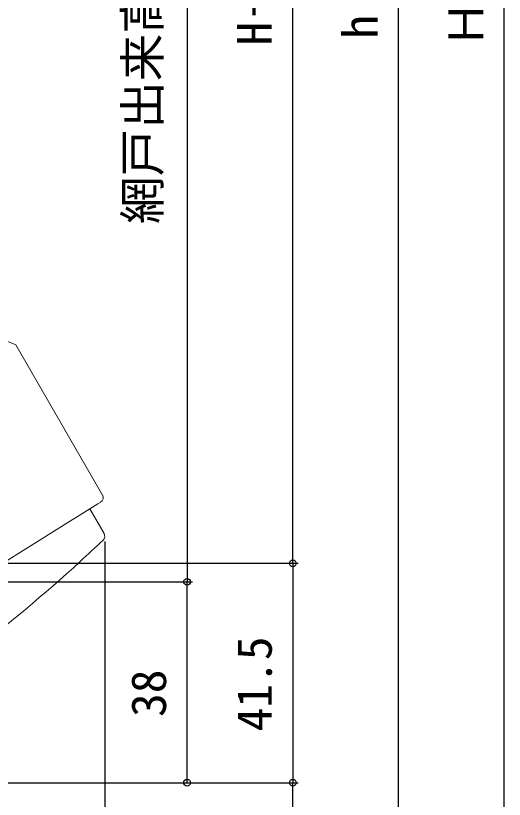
# Model space of a CAD drawing. Units: millimetres, scale not verified. Extents: x -525 to 525, y -783 to 779.
# Drawn here: x -170.4 to -78, y -542.4 to -394.1 of the extents above; entities that cross this region are included whole.
import ezdxf
from ezdxf.enums import TextEntityAlignment as Align

# ---------------------------------------------------------------- set-up
doc = ezdxf.new("R2010")
doc.units = ezdxf.units.MM
doc.header["$LTSCALE"] = 4
doc.layers.add('0-5_YKK_13', color=4, linetype='Continuous', lineweight=18)
doc.layers.add('0-7_YKK_D', color=6, linetype='Continuous')
doc.styles.add('ＭＳ ゴシック', font='')
doc.styles.get('ＭＳ ゴシック').set_extended_font_data('MS Gothic')

msp = doc.modelspace()

# ---------------------------------------------------------------- linework, layer by layer
at = {"layer": '0-5_YKK_13'}
for p, q in [((-170.383, -456.401), (-176.456, -453.936)), ((-153.996, -484.831), (-170.42, -456.385)), ((-154.348, -486.16), (-154.909, -486.511)), ((-156.895, -487.752), (-161.27, -490.486)), ((-154.909, -486.511), (-156.895, -487.752)), ((-161.27, -490.486), (-192.56, -510.038))]:
    msp.add_line(p, q, dxfattribs=at)
msp.add_lwpolyline([(-153.711, -492.13), (-156.413, -487.45), (-156.652, -487.6)], dxfattribs=at)
for centre, radius, start, end in [((-154.878, -485.309), 1.002, 301.88534, 29.88534), ((-154.577, -492.63), 1, 313.6068, 30), ((-360.799, -276.127), 300, 312.4678, 313.6068), ((-360.799, -276.127), 300, 307.22686, 312.4678)]:
    msp.add_arc(centre, radius, start, end, dxfattribs=at)
at = {"layer": '0-7_YKK_D'}
for p, q in [((-78.004, -584.746), (-78.004, -205.746)), ((-98.004, -554.746), (-98.004, -235.746)), ((-138.004, -246.246), (-138.004, -501.246)), ((-118.004, -497.746), (-118.004, -251.246)), ((-153.577, -493.63), (-153.577, -664.246)), ((-281.5, -497.746), (-117.004, -497.746)), ((-281.3, -497.746), (-117.004, -497.746)), ((-118.004, -497.746), (-118.004, -539.246)), ((-277.7, -501.246), (-137.004, -501.246)), ((-277.7, -501.246), (-137.004, -501.246)), ((-138.004, -539.246), (-138.004, -501.246)), ((-280.5, -539.246), (-117.004, -539.246)), ((-280.5, -539.246), (-137.004, -539.246)), ((-169.188, -539.246), (-117.004, -539.246)), ((-118.004, -565.246), (-118.004, -539.246))]:
    msp.add_line(p, q, dxfattribs=at)
for centre in [(-118.004, -497.746), (-118.004, -497.746), (-138.004, -501.246), (-138.004, -501.246), (-138.004, -539.246), (-118.004, -539.246), (-118.004, -539.246)]:
    msp.add_circle(centre, 0.637, dxfattribs=at)

# ---------------------------------------------------------------- texts
at = {"layer": '0-7_YKK_D', "style": 'ＭＳ ゴシック'}
for s, p in [('網戸出来高＝H－145', (-141.18, -433.55)), ('H－153.5', (-120.004, -399.783)), ('Ｈ', (-80.004, -400.257)), ('h', (-100.004, -398.519)), ('41.5', (-120.004, -529.541)), ('38', (-140.004, -526.817))]:
    msp.add_text(s, height=6.598, rotation=90, dxfattribs=at).set_placement(p, align=Align.BOTTOM_LEFT)

doc.saveas('drawing.dxf')
